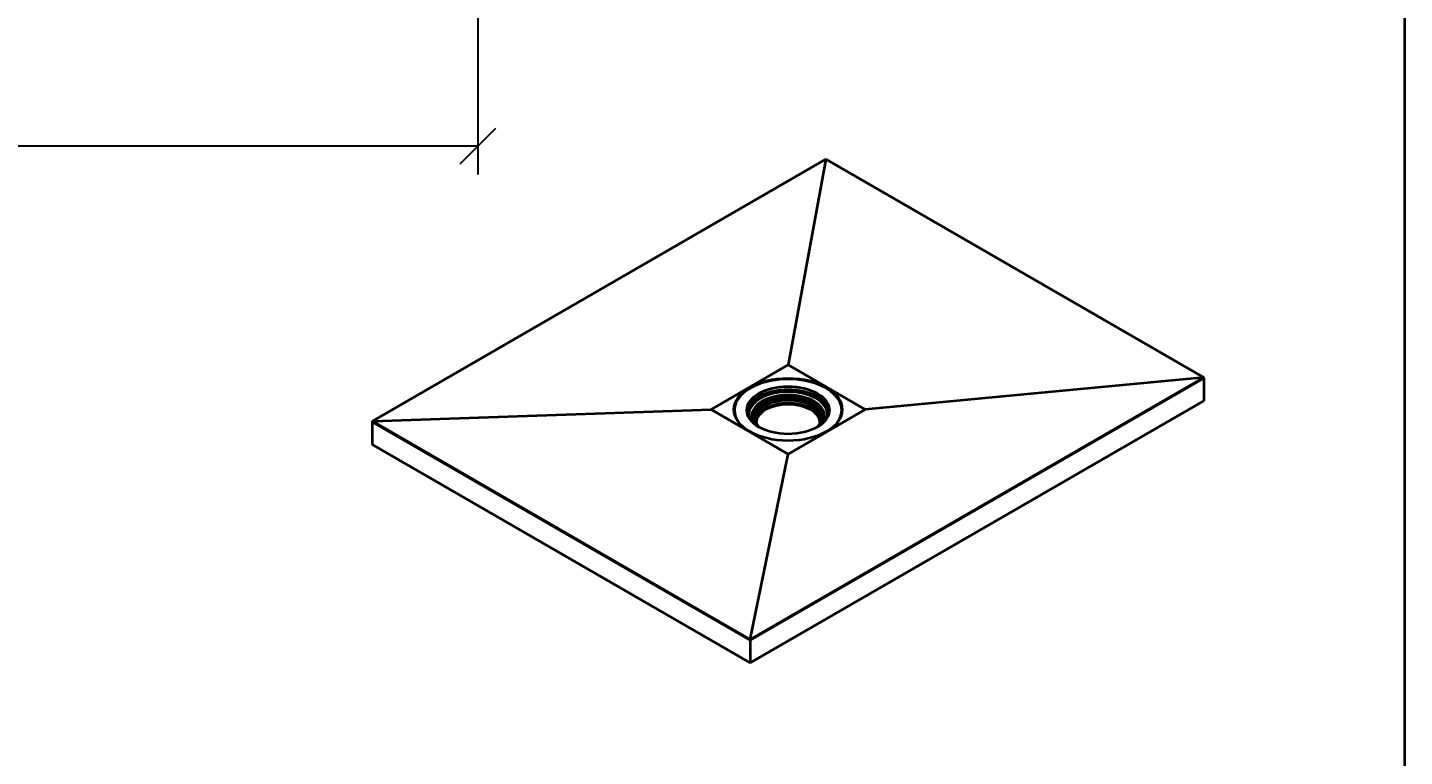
# Model space of a CAD drawing. Header units: millimetres. Extents: x 68 to 2000, y 100 to 2870.
# Drawn here: x 1034 to 2000, y 720 to 1231 of the extents above; entities that cross this region are included whole.
import ezdxf

# ---------------------------------------------------------------- set-up
doc = ezdxf.new("R2010")
doc.units = ezdxf.units.MM
doc.header["$LTSCALE"] = 10
for name, color, linetype, lineweight in [('_Sichtbarkanten', 7, 'Continuous', 35), ('Bemaßung (ISO)', 7, 'Continuous', 25), ('Rahmen (ISO)', 7, 'Continuous', 35)]:
    doc.layers.add(name, color=color, linetype=linetype, lineweight=lineweight)
doc.styles.add('Notiztext (DIN)', font='verdana.ttf')
doc.dimstyles.new('Standard (DIN)-03', dxfattribs={"dimscale": 10, "dimtxt": 2.5, "dimasz": 2.5, "dimexe": 2, "dimexo": 3, "dimgap": 0.5, "dimtad": 1, "dimdec": 1, "dimrnd": 1e-08, "dimtxsty": 'Notiztext (DIN)', "dimblk": 'OBLIQUE', "dimcen": 0.09, "dimclrd": 256, "dimclre": 256, "dimclrt": 256, "dimadec": 0, "dimazin": 2, "dimtfac": 1, "dimtmove": 0, "dimatfit": 3, "dimfxl": 0, "dimtolj": 1, "dimtzin": 0, "dimlwd": -1, "dimlwe": -1, "dimarcsym": 0})

# ---------------------------------------------------------------- blocks, each defined once
blk = doc.blocks.new('Ränder Wedi_hoch')
at = {"layer": 'Rahmen (ISO)'}
blk.add_line((200, 287), (200, 10), dxfattribs=at)
blk = doc.blocks.new('_Oblique')
at = {"color": 0, "linetype": 'ByBlock', "lineweight": -2}
blk.add_line((-0.5, -0.5), (0.5, 0.5), dxfattribs=at)
blk = doc.blocks.new('*D44')
at = {"layer": 'Bemaßung (ISO)', "transparency": 16777216}
for p, q in [((600.0169376249414, 1363.81580285006), (600.0169376249414, 1128.313757134055)), ((1350.016937624941, 1363.815802850061), (1350.016937624941, 1128.313757134055)), ((600.0169376249414, 1148.313757134055), (1350.016937624941, 1148.313757134055))]:
    blk.add_line(p, q, dxfattribs=at)
at = {"layer": 'Defpoints', "color": 0, "transparency": 16777216}
for p in [(600.0169376249414, 1393.81580285006), (1350.016937624941, 1393.815802850061), (1350.016937624941, 1148.313757134055)]:
    blk.add_point(p, dxfattribs=at)
at = {"layer": 'Bemaßung (ISO)', "transparency": 16777216, "xscale": 25, "yscale": 25, "zscale": 25, "rotation": 180}
blk.add_blockref('_Oblique', (600.0169376249414, 1148.313757134055), dxfattribs=at)
at = {"layer": 'Bemaßung (ISO)', "transparency": 16777216, "xscale": 25, "yscale": 25, "zscale": 25}
blk.add_blockref('_Oblique', (1350.016937624941, 1148.313757134055), dxfattribs=at)
at = {"layer": 'Bemaßung (ISO)', "transparency": 16777216, "insert": (932.4141738052576, 1179.337934266113), "char_height": 25, "attachment_point": 1, "style": 'Notiztext (DIN)'}
blk.add_mtext('\\A1;750', dxfattribs=at)

msp = doc.modelspace()

# ---------------------------------------------------------------- linework, layer by layer
at = {"layer": '_Sichtbarkanten'}
for p, q in [((1275.965109806208, 955.3921898927939), (1594.110129846945, 1139.073302854652)), ((1594.110129846945, 1139.073302854652), (1567.596872145852, 994.7752017230566)), ((1594.110129846945, 1139.073302854652), (1594.115977529089, 1139.07697602562)), ((1594.115977529089, 1139.07697602562), (1859.2292582955, 986.0137520093879)), ((1513.523898808, 963.5561560105645), (1567.596872145852, 994.7752017230566)), ((1859.275823468166, 985.5010003764548), (1541.07777193422, 801.7892696677163)), ((1859.223442651222, 986.0100603413488), (1541.078422610486, 802.328947379491)), ((1567.596872145852, 994.7752017230566), (1621.664653649431, 963.5591535174797)), ((1859.223442651222, 986.0100603413488), (1621.664653649431, 963.5591535174797)), ((1859.223442651222, 986.0100603413488), (1859.2292582955, 986.0137520093879)), ((1859.275823468166, 985.5010003764548), (1859.2292582955, 986.0137520093879)), ((1859.275823468166, 985.5010003764548), (1859.275823468166, 969.6813791209801)), ((1859.275823468166, 969.6813791209801), (1541.07777193422, 785.9696484122417)), ((1275.965109806208, 955.3921898927939), (1513.523898808, 963.5561560105645)), ((1567.591680311579, 932.3401078049875), (1513.523898808, 963.5561560105645)), ((1529.969276228715, 962.6390961104784), (1529.969276228715, 963.0473444009423)), ((1543.119276228715, 957.3964772747739), (1543.119276228715, 958.1483649153761)), ((1621.664653649431, 963.5591535174797), (1567.591680311579, 932.3401078049875)), ((1592.069276228715, 957.3964772747739), (1592.069276228715, 958.1483649153759)), ((1605.219276228715, 962.6390961104782), (1605.219276228715, 963.0473444009422)), ((1275.912728989264, 954.882378591665), (1275.959294161931, 955.3891292391129)), ((1541.07777193422, 801.7892696677163), (1275.912728989264, 954.882378591665)), ((1275.912728989264, 954.882378591665), (1275.912728989264, 939.0627573361902)), ((1275.965109806208, 955.3921898927939), (1275.959294161931, 955.3891292391129)), ((1541.072574928342, 802.3259052228806), (1275.959294161931, 955.3891292391129)), ((1541.07777193422, 785.9696484122417), (1275.912728989264, 939.0627573361902)), ((1541.078422610486, 802.328947379491), (1567.591680311579, 932.3401078049875)), ((1541.078422610486, 802.328947379491), (1541.072574928342, 802.3259052228806)), ((1541.07777193422, 801.7892696677163), (1541.072574928342, 802.3259052228806)), ((1541.07777193422, 801.7892696677163), (1541.07777193422, 785.9696484122417))]:
    msp.add_line(p, q, dxfattribs=at)
for centre, major_axis, ratio, start_param, end_param in [((1567.594276228715, 963.0473444009422), (37.62500000000005, -1.179611963664229e-13), 0.5773502691896265, 5.855646522484779, 9.852316745464142), ((1567.594276228715, 962.8432202557103), (-28.72500000000003, 9.298117831235686e-14), 0.5773502691896267, 2.360536686612998, 7.064241274156385), ((1567.594276228715, 960.8019788033911), (27.87500000000004, -8.847089727481716e-14), 0.5773502691896266, 6.101523588282076, 9.6064396796669), ((1567.594276228715, 960.5978546581591), (-27.62500000000003, 8.396061623727746e-14), 0.5773502691896265, 2.921742639459177, 6.503035321310212), ((1567.594276228715, 960.8019788033911), (28.72500000000003, -9.089951014118469e-14), 0.5773502691896266, 0.06157997227364518, 3.080012681316138), ((1567.594276228715, 959.9854822224632), (27.62500000000004, -8.786374405822528e-14), 0.5773502691896265, 0.01919864854968254, 3.122394005040133), ((1567.594276228716, 961.8225995295505), (-38.00000000000034, 5.551115123125783e-15), 0.5773502691896256, 6.07793057498619, 6.243632839828008), ((1567.594276228715, 958.9428788960479), (25.625, -8.187894806610531e-14), 0.5773502691896266, 5.920464306779045, 9.78749896116993), ((1567.594276228715, 958.1483649153759), (24.47500000000003, -7.702172233337023e-14), 0.5773502691896265, 5.869595892154507, 9.838367375794457), ((1567.594276228715, 957.5106566431347), (23.25170010044237, -7.355227538141661e-14), 0.5773502691896266, 5.800997883883916, 9.906965384065058), ((1567.594276228715, 957.9959741874628), (25.62499999999998, -8.109832250191576e-14), 0.5773502691896265, 0.03200716355504631, 3.109585490034758), ((1567.594276228715, 956.8011455568451), (22.75000000000002, -7.008282842946301e-14), 0.5773502691896266, 5.887174682716185, 9.820788585232775), ((1567.594276228715, 954.882378591665), (22.75000000000001, -7.164407955784216e-14), 0.5773502691896263, 0.07310690340318564, 3.068485750186619), ((1567.594276228715, 954.3720682285851), (-22.5, 2.602085213965211e-16), 0.5773502691896257, 3.175343437729438, 6.249434523039954), ((1567.594276228715, 954.0862944252603), (22.5, -1.301042606982605e-15), 0.5773502691896255, 0.05105555707675759, 3.090537096513049), ((1567.594276228715, 961.8225995295505), (38.00000000000028, -2.42861286636753e-15), 0.5773502691896257, 0.03955246735157938, 0.2052547321934141), ((1567.594276228715, 962.6390961104784), (-37.625, 4.46003422922185e-14), 0.5773502691896267, 1.338155328032559e-14, 0.2174436002322662), ((1567.594276228715, 957.3964772747739), (-24.47499999999999, 7.498746897367355e-14), 0.5773502691896266, 6.245004513516487e-15, 0.3014258656042908), ((1567.594276228715, 957.3964772747739), (24.47500000000024, -8.812395257962183e-14), 0.5773502691896266, 5.981759441575309, 6.283185307179592), ((1567.594276228715, 962.6390961104784), (37.62500000000048, -2.27595720048157e-13), 0.5773502691896265, 6.065741706947313, 6.283185307179589)]:
    msp.add_ellipse(centre, major_axis=major_axis, ratio=ratio, start_param=start_param, end_param=end_param, dxfattribs=at)
for centre, major_axis, ratio in [((1567.594276228715, 963.557654764022), (38.00000000000001, -2.270406085358446e-12), 0.5773502691896255), ((1567.594276228715, 963.0473444009422), (28.97500000000006, -9.020562075079396e-14), 0.5773502691896265)]:
    msp.add_ellipse(centre, major_axis=major_axis, ratio=ratio, dxfattribs=at)

# ---------------------------------------------------------------- block references
at = {"xscale": 10, "yscale": 10, "zscale": 10}
msp.add_blockref('Ränder Wedi_hoch', (0, 0), dxfattribs=at)

# ---------------------------------------------------------------- dimensions: what is measured, and where the dimension line sits
at = {"layer": 'Bemaßung (ISO)'}
dim = msp.add_linear_dim(base=(1350.016937624941, 1148.313757134055), p1=(600.0169376249414, 1393.81580285006), p2=(1350.016937624941, 1393.815802850061), angle=180, dimstyle='Standard (DIN)-03', override={"dimdec": 1, "dimtp": 0, "dimtm": -0, "dimtdec": 2, "dimtofl": 0, "dimatfit": 1}, dxfattribs=at)
dim.commit()
dim.dimension.update_dxf_attribs({"geometry": '*D44', "text_midpoint": (962.7785120912749, 1148.313757134055), "dimtype": 160})

doc.saveas('drawing.dxf')
